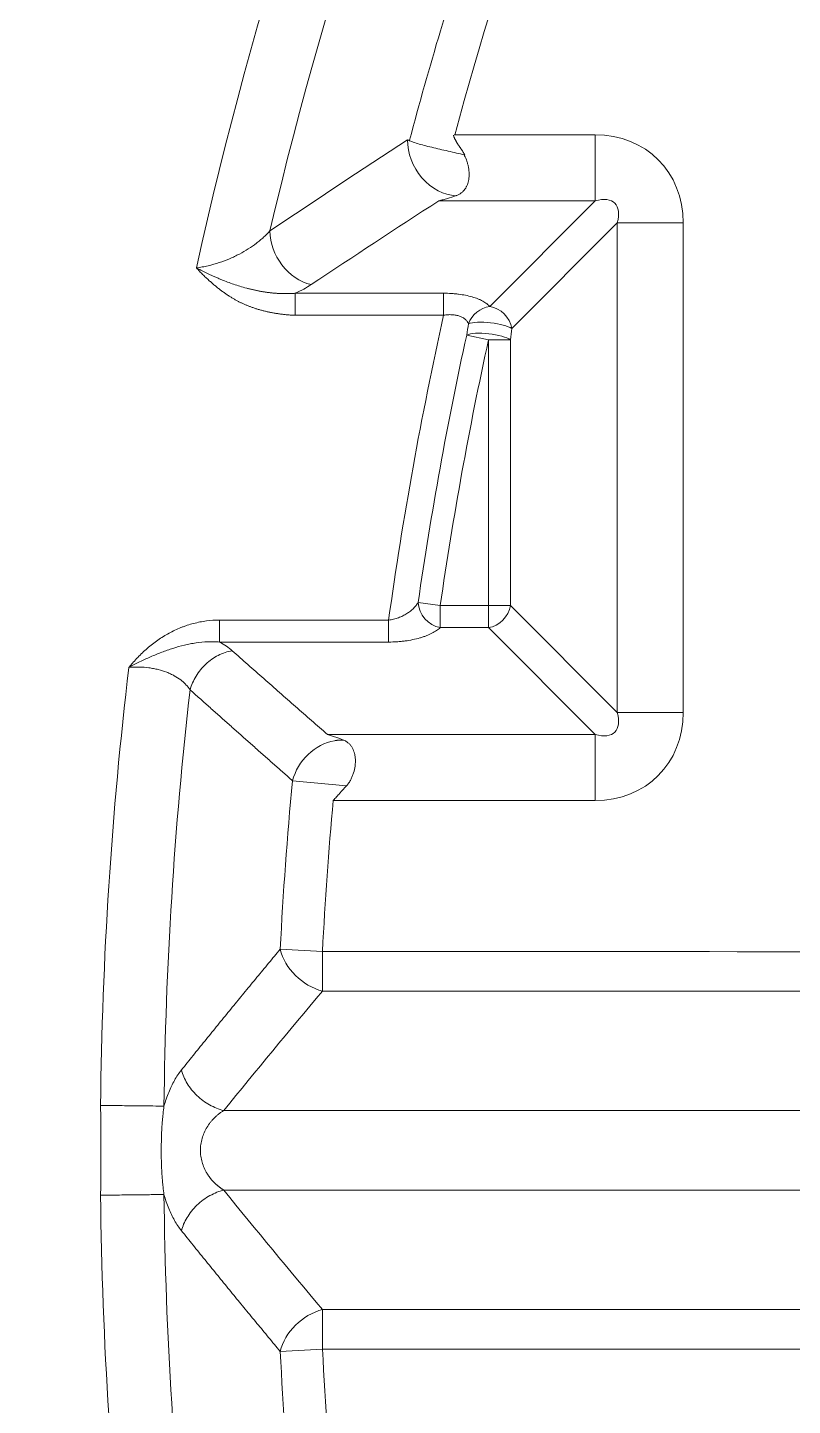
# Model space of a CAD drawing. Header units: millimetres. Extents: x 559 to 1112, y 323 to 643.
# Drawn here: x 631.63 to 647.7, y 481.92 to 510.86 of the extents above; entities that cross this region are included whole.
import ezdxf

# ---------------------------------------------------------------- set-up
doc = ezdxf.new("R2010")
doc.units = ezdxf.units.MM
doc.layers.add('core', color=7, linetype='Continuous', lineweight=20)

msp = doc.modelspace()

# ---------------------------------------------------------------- linework, layer by layer
at = {"layer": 'core', "lineweight": 13}
for p, q in [((643.554, 508.607), (640.587, 508.607)), ((643.554, 508.607), (643.554, 507.22)), ((640.266, 507.22), (643.554, 507.22)), ((641.337, 505.003), (643.554, 507.22)), ((644.017, 506.758), (641.799, 504.541)), ((644.017, 506.758), (645.403, 506.758)), ((644.017, 506.758), (644.017, 496.477)), ((645.403, 496.477), (645.403, 506.758)), ((640.369, 505.28), (637.252, 505.28)), ((640.369, 504.817), (640.369, 505.28)), ((637.252, 504.817), (640.369, 504.817)), ((640.853, 504.402), (641.311, 504.302)), ((641.311, 504.302), (641.311, 498.72)), ((641.311, 504.302), (641.773, 504.302)), ((641.773, 498.72), (641.773, 504.302)), ((640.297, 498.72), (639.834, 498.787)), ((640.297, 498.258), (640.297, 498.72)), ((641.311, 498.72), (640.297, 498.72)), ((641.773, 498.72), (641.311, 498.72)), ((641.311, 498.72), (641.311, 498.258)), ((641.773, 498.72), (644.017, 496.477)), ((635.662, 498.417), (635.662, 497.955)), ((639.213, 498.417), (635.662, 498.417)), ((639.213, 498.417), (639.213, 497.955)), ((640.297, 498.258), (641.311, 498.258)), ((643.554, 496.014), (641.311, 498.258)), ((635.662, 497.955), (639.213, 497.955)), ((645.403, 496.477), (644.017, 496.477)), ((643.554, 496.014), (637.928, 496.014)), ((643.554, 496.014), (643.554, 494.628)), ((637.194, 495.043), (638.328, 494.936)), ((638.048, 494.628), (643.554, 494.628)), ((637.823, 491.459), (636.936, 491.505)), ((637.823, 490.624), (637.823, 491.459)), ((637.823, 490.624), (656.414, 490.624)), ((656.022, 488.117), (635.748, 488.117)), ((635.748, 486.447), (656.022, 486.447)), ((637.823, 483.104), (637.823, 483.939)), ((656.414, 483.939), (637.823, 483.939)), ((636.936, 483.059), (637.823, 483.104)), ((637.823, 483.104), (656.414, 483.104))]:
    msp.add_line(p, q, dxfattribs=at)
for centre, radius, start, end in [((719.145, 493.318), 100.6, 102.90589, 234.03401), ((719.145, 493.318), 100.175, 102.90589, 234.02621), ((719.145, 493.318), 99.403, 102.30628, 234.05643), ((719.145, 493.318), 99.101, 102.30628, 234.08425), ((719.145, 493.318), 99.011, 102.22118, 234.09442), ((719.145, 487.282), 85.99, 123.28369, 167.55592), ((719.145, 487.282), 84.657, 122.80837, 166.81814), ((719.145, 487.282), 81.386, 147.85994, 164.81421), ((719.145, 487.282), 80.704, 167.45056, 172.06909), ((719.145, 487.282), 80.142, 167.66513, 171.74599), ((719.145, 487.282), 79.673, 167.66513, 171.74599), ((719.145, 487.282), 85.99, 173.22687, 179.37181), ((719.145, 487.282), 84.657, 173.44133, 179.37182), ((719.145, 487.282), 82.318, 174.58985, 177.0594), ((719.145, 487.282), 81.429, 174.82399, 177.05939), ((719.145, 487.282), 85.99, 180.62819, 186.77313), ((719.145, 487.282), 84.657, 180.62819, 186.55867), ((719.145, 487.282), 82.318, 182.9406, 185.41014), ((719.145, 487.282), 81.429, 182.94061, 185.41014)]:
    msp.add_arc(centre, radius, start, end, dxfattribs=at)
for centre, major_axis, ratio, start_param, end_param in [((640.469, 508.275), (0.546, -0.845), 0.784027, 3.999272, 5.783435), ((643.213, 506.417), (1.665, 1.665), 0.854588, 5.576034, 6.990337), ((643.213, 506.417), (0.753, 0.753), 0.472398, 5.576034, 6.990337), ((637.584, 506.385), (-0.557, 0.838), 0.789854, 0.871803, 2.442254), ((641.337, 504.541), (0.378, 0.332), 0.868213, 0.920048, 2.137594), ((641.337, 504.541), (0.356, -0.356), 0.854588, 0.863645, 2.277948), ((641.337, 504.541), (-0.5, 0.053), 0.237599, 3.56013, 5.837651), ((641.311, 504.302), (0.5, -0.057), 0.25346, 0.420385, 2.756212), ((640.297, 498.72), (-0.345, 0.366), 0.847191, 0.753838, 2.303945), ((641.311, 498.72), (-0.356, -0.356), 0.854588, 0.863645, 2.277948), ((643.213, 496.818), (1.665, -1.665), 0.854588, 5.576034, 6.990337), ((643.213, 496.818), (-0.753, 0.753), 0.472398, 2.434441, 3.848744), ((638.079, 494.959), (-0.661, -0.759), 0.836814, 3.946826, 5.252844), ((637.823, 491.459), (-0.769, 0.649), 0.75106, 0.790966, 2.135617), ((938.831, 411.657), (-332.665, -0.028), 0.557663, 5.84334, 5.858225), ((941.225, 563.52), (335.302, -0.031), 0.55766, 3.566617, 3.581385), ((637.823, 483.104), (0.769, 0.649), 0.75108, 1.006069, 2.350684)]:
    msp.add_ellipse(centre, major_axis=major_axis, ratio=ratio, start_param=start_param, end_param=end_param, dxfattribs=at)
for points in [[(688.407, 563.599), (686.933, 563.005), (684.019, 561.732), (679.766, 559.573), (675.646, 557.171), (671.671, 554.535), (667.856, 551.672), (664.213, 548.594), (660.754, 545.31), (657.492, 541.83), (654.436, 538.168), (651.598, 534.335), (648.986, 530.344), (646.61, 526.209), (644.477, 521.943), (642.595, 517.56), (640.97, 513.076), (640.062, 510.029), (639.652, 508.493)], [(636.719, 506.587), (637.673, 507.228), (638.636, 507.868), (639.61, 508.504)], [(640.266, 507.22), (639.364, 506.636), (638.469, 506.049), (637.584, 505.46)], [(640.853, 504.402), (640.866, 504.481), (640.879, 504.561), (640.891, 504.64)], [(641.773, 504.302), (641.782, 504.381), (641.791, 504.461), (641.799, 504.541)], [(656.414, 491.447), (650.217, 491.451), (644.02, 491.455), (637.823, 491.459)], [(634.493, 486.354), (634.523, 486.249), (634.59, 486.054), (634.71, 485.806), (634.807, 485.66), (634.86, 485.594)]]:
    msp.add_open_spline(points, degree=3, dxfattribs=at)
for points, degree, knots in [([(640.81, 508.184), (640.755, 508.198), (640.698, 508.211), (640.582, 508.238), (640.523, 508.251), (640.405, 508.277), (640.346, 508.291), (640.23, 508.317), (640.173, 508.331), (640.063, 508.357), (640.01, 508.371), (639.911, 508.397), (639.864, 508.41), (639.778, 508.437), (639.739, 508.45), (639.669, 508.476), (639.639, 508.489), (639.613, 508.502)], 3, [0, 0, 0, 0, 0.125, 0.125, 0.25, 0.25, 0.375, 0.375, 0.5, 0.5, 0.625, 0.625, 0.75, 0.75, 0.875, 0.875, 1, 1, 1, 1]), ([(640.814, 508.183), (640.811, 508.189), (640.804, 508.2), (640.794, 508.217), (640.784, 508.234), (640.774, 508.251), (640.764, 508.268), (640.753, 508.284), (640.743, 508.3), (640.732, 508.316), (640.721, 508.332), (640.71, 508.348), (640.7, 508.364), (640.689, 508.379), (640.678, 508.393), (640.669, 508.406), (640.661, 508.418), (640.653, 508.431), (640.645, 508.444), (640.637, 508.457), (640.63, 508.471), (640.622, 508.486), (640.615, 508.5), (640.607, 508.516), (640.6, 508.532), (640.593, 508.548), (640.586, 508.565), (640.579, 508.582), (640.575, 508.594), (640.573, 508.6)], 3, [0, 0, 0, 0, 0.041876, 0.083491, 0.124849, 0.16595, 0.206797, 0.24739, 0.287733, 0.327827, 0.367674, 0.407276, 0.446635, 0.485753, 0.524633, 0.554049, 0.5841, 0.614805, 0.64618, 0.678242, 0.711008, 0.74449, 0.778704, 0.813661, 0.849374, 0.885854, 0.923112, 0.961157, 1, 1, 1, 1]), ([(640.633, 507.329), (640.654, 507.337), (640.673, 507.345), (640.709, 507.364), (640.725, 507.375), (640.748, 507.392), (640.755, 507.398), (640.769, 507.411), (640.776, 507.417), (640.795, 507.437), (640.807, 507.451), (640.828, 507.48), (640.837, 507.495), (640.85, 507.519), (640.854, 507.528), (640.861, 507.544), (640.865, 507.553), (640.881, 507.596), (640.89, 507.632), (640.899, 507.69), (640.902, 507.709), (640.904, 507.75), (640.905, 507.77), (640.904, 507.832), (640.899, 507.875), (640.888, 507.94), (640.883, 507.962), (640.872, 508.006), (640.866, 508.028), (640.844, 508.094), (640.825, 508.137), (640.802, 508.179)], 3, [0, 0, 0, 0, 0.0625, 0.0625, 0.125, 0.125, 0.15625, 0.15625, 0.1875, 0.1875, 0.25, 0.25, 0.3125, 0.3125, 0.34375, 0.34375, 0.375, 0.375, 0.5, 0.5, 0.5625, 0.5625, 0.625, 0.625, 0.75, 0.75, 0.8125, 0.8125, 0.875, 0.875, 1, 1, 1, 1]), ([(640.266, 507.22), (640.297, 507.228), (640.327, 507.236), (640.388, 507.253), (640.418, 507.261), (640.509, 507.288), (640.57, 507.308), (640.63, 507.329)], 3, [0, 0, 0, 0, 0.25, 0.25, 0.5, 0.5, 1, 1, 1, 1]), ([(635.176, 505.811), (635.217, 505.817), (635.258, 505.824), (635.319, 505.835), (635.339, 505.839), (635.379, 505.847), (635.399, 505.852), (635.499, 505.876), (635.577, 505.898), (635.727, 505.947), (635.8, 505.975), (635.907, 506.021), (635.942, 506.036), (636.01, 506.069), (636.044, 506.086), (636.143, 506.138), (636.205, 506.174), (636.324, 506.249), (636.38, 506.288), (636.461, 506.349), (636.487, 506.37), (636.537, 506.412), (636.562, 506.433), (636.633, 506.498), (636.678, 506.542), (636.719, 506.587)], 3, [0, 0, 0, 0, 0.0625, 0.0625, 0.09375, 0.09375, 0.125, 0.125, 0.25, 0.25, 0.375, 0.375, 0.4375, 0.4375, 0.5, 0.5, 0.625, 0.625, 0.75, 0.75, 0.8125, 0.8125, 0.875, 0.875, 1, 1, 1, 1]), ([(635.176, 505.811), (635.191, 505.803), (635.222, 505.787), (635.271, 505.762), (635.322, 505.736), (635.377, 505.709), (635.436, 505.681), (635.498, 505.652), (635.564, 505.623), (635.634, 505.592), (635.723, 505.556), (635.83, 505.514), (635.957, 505.468), (636.091, 505.425), (636.194, 505.395), (636.262, 505.378), (636.293, 505.37), (636.325, 505.362), (636.356, 505.355), (636.387, 505.348), (636.418, 505.341), (636.449, 505.334), (636.48, 505.328), (636.511, 505.322), (636.542, 505.317), (636.572, 505.312), (636.603, 505.307), (636.633, 505.302), (636.663, 505.298), (636.693, 505.294), (636.723, 505.291), (636.753, 505.287), (636.782, 505.284), (636.812, 505.282), (636.841, 505.279), (636.87, 505.277), (636.899, 505.275), (636.927, 505.274), (636.956, 505.273), (636.984, 505.272), (637.012, 505.272), (637.04, 505.271), (637.067, 505.271), (637.094, 505.272), (637.121, 505.272), (637.148, 505.273), (637.175, 505.274), (637.201, 505.276), (637.227, 505.278), (637.244, 505.279), (637.252, 505.28)], 3, [0, 0, 0, 0, 0.023323, 0.048111, 0.074441, 0.102401, 0.132078, 0.163408, 0.196441, 0.231288, 0.268074, 0.327459, 0.389451, 0.454337, 0.522071, 0.537113, 0.552113, 0.567053, 0.581922, 0.596718, 0.61144, 0.626089, 0.640663, 0.65516, 0.669581, 0.683923, 0.698185, 0.712366, 0.726464, 0.740477, 0.754405, 0.768244, 0.781994, 0.795653, 0.809217, 0.822687, 0.836058, 0.84933, 0.862501, 0.875567, 0.888527, 0.901378, 0.914119, 0.926746, 0.939258, 0.951652, 0.963926, 0.976076, 0.988102, 1, 1, 1, 1]), ([(637.252, 504.817), (636.934, 504.83), (636.645, 504.896), (636.362, 504.961), (635.881, 505.191), (635.644, 505.376), (635.403, 505.563), (635.176, 505.811)], 2, [0, 0, 0, 0.250004, 0.250004, 0.500008, 0.750012, 0.750012, 1, 1, 1]), ([(637.252, 505.28), (637.314, 505.308), (637.373, 505.337), (637.484, 505.397), (637.535, 505.428), (637.584, 505.46)], 3, [0, 0, 0, 0, 0.5, 0.5, 1, 1, 1, 1]), ([(637.252, 504.817), (637.252, 504.84), (637.252, 504.864), (637.252, 504.911), (637.252, 504.935), (637.252, 504.982), (637.252, 505.006), (637.252, 505.051), (637.252, 505.073), (637.252, 505.115), (637.252, 505.135), (637.252, 505.172), (637.252, 505.189), (637.252, 505.221), (637.252, 505.235), (637.252, 505.26), (637.252, 505.27), (637.252, 505.28)], 3, [0, 0, 0, 0, 0.125, 0.125, 0.25, 0.25, 0.375, 0.375, 0.5, 0.5, 0.625, 0.625, 0.75, 0.75, 0.875, 0.875, 1, 1, 1, 1]), ([(641.337, 505.003), (641.329, 505.013), (641.319, 505.023), (641.298, 505.042), (641.287, 505.052), (641.25, 505.079), (641.223, 505.097), (641.176, 505.123), (641.16, 505.131), (641.126, 505.147), (641.107, 505.155), (641.051, 505.177), (641.011, 505.191), (640.924, 505.216), (640.833, 505.238), (640.735, 505.254), (640.671, 505.262), (640.659, 505.263), (640.633, 505.266), (640.594, 505.27), (640.555, 505.273), (640.476, 505.278), (640.423, 505.28), (640.369, 505.28)], 3, [0, 0, 0, 0, 0.0625, 0.0625, 0.125, 0.125, 0.25, 0.25, 0.3125, 0.3125, 0.375, 0.375, 0.5, 0.5, 0.625, 0.75, 0.75, 0.78125, 0.78125, 0.8125, 0.875, 0.875, 1, 1, 1, 1]), ([(640.891, 504.64), (640.884, 504.657), (640.875, 504.673), (640.852, 504.704), (640.839, 504.718), (640.807, 504.746), (640.789, 504.759), (640.75, 504.781), (640.728, 504.791), (640.692, 504.804), (640.68, 504.808), (640.655, 504.814), (640.629, 504.82), (640.602, 504.824), (640.574, 504.827), (640.56, 504.828), (640.531, 504.83), (640.516, 504.83), (640.487, 504.83), (640.472, 504.829), (640.428, 504.826), (640.399, 504.822), (640.369, 504.817)], 3, [0, 0, 0, 0, 0.125, 0.125, 0.25, 0.25, 0.375, 0.375, 0.5, 0.5, 0.5625, 0.5625, 0.625, 0.6875, 0.6875, 0.75, 0.75, 0.8125, 0.8125, 0.875, 0.875, 1, 1, 1, 1]), ([(639.213, 498.417), (639.249, 498.421), (639.284, 498.428), (639.336, 498.44), (639.353, 498.445), (639.386, 498.455), (639.403, 498.46), (639.451, 498.478), (639.482, 498.491), (639.526, 498.513), (639.54, 498.52), (639.568, 498.536), (639.582, 498.544), (639.621, 498.57), (639.646, 498.587), (639.681, 498.615), (639.692, 498.624), (639.714, 498.643), (639.724, 498.653), (639.754, 498.683), (639.772, 498.703), (639.805, 498.744), (639.82, 498.766), (639.834, 498.787)], 3, [0, 0, 0, 0, 0.125, 0.125, 0.1875, 0.1875, 0.25, 0.25, 0.375, 0.375, 0.4375, 0.4375, 0.5, 0.5, 0.625, 0.625, 0.6875, 0.6875, 0.75, 0.75, 0.875, 0.875, 1, 1, 1, 1]), ([(633.756, 497.423), (633.763, 497.432), (633.771, 497.441), (633.786, 497.459), (633.808, 497.486), (633.862, 497.547), (633.91, 497.598), (634.006, 497.699), (634.073, 497.763), (634.179, 497.854), (634.215, 497.884), (634.288, 497.941), (634.326, 497.969), (634.44, 498.048), (634.518, 498.097), (634.68, 498.185), (634.764, 498.224), (634.872, 498.268), (634.894, 498.276), (634.938, 498.292), (635.004, 498.315), (635.07, 498.334), (635.204, 498.369), (635.294, 498.387), (635.476, 498.411), (635.569, 498.417), (635.662, 498.417)], 3, [0, 0, 0, 0, 0.015625, 0.015625, 0.03125, 0.0625, 0.125, 0.125, 0.25, 0.25, 0.3125, 0.3125, 0.375, 0.375, 0.5, 0.5, 0.625, 0.625, 0.65625, 0.65625, 0.6875, 0.75, 0.75, 0.875, 0.875, 1, 1, 1, 1]), ([(639.213, 497.955), (639.272, 497.955), (639.331, 497.957), (639.417, 497.963), (639.446, 497.965), (639.488, 497.97), (639.502, 497.971), (639.531, 497.974), (639.545, 497.976), (639.614, 497.986), (639.668, 497.995), (639.771, 498.016), (639.821, 498.028), (639.892, 498.049), (639.915, 498.056), (639.96, 498.071), (640.004, 498.086), (640.044, 498.103), (640.083, 498.12), (640.102, 498.129), (640.157, 498.157), (640.189, 498.176), (640.248, 498.216), (640.274, 498.236), (640.297, 498.258)], 3, [0, 0, 0, 0, 0.125, 0.125, 0.1875, 0.1875, 0.21875, 0.21875, 0.25, 0.25, 0.375, 0.375, 0.5, 0.5, 0.5625, 0.5625, 0.625, 0.6875, 0.6875, 0.75, 0.75, 0.875, 0.875, 1, 1, 1, 1]), ([(633.756, 497.423), (633.765, 497.428), (633.774, 497.433), (633.793, 497.443), (633.803, 497.448), (633.831, 497.463), (633.85, 497.473), (633.906, 497.502), (633.944, 497.521), (634.058, 497.576), (634.135, 497.612), (634.25, 497.662), (634.289, 497.679), (634.366, 497.71), (634.405, 497.726), (634.523, 497.77), (634.601, 497.798), (634.76, 497.848), (634.84, 497.871), (634.961, 497.899), (635.002, 497.908), (635.084, 497.924), (635.125, 497.931), (635.248, 497.949), (635.33, 497.957), (635.454, 497.962), (635.496, 497.962), (635.579, 497.961), (635.62, 497.959), (635.662, 497.955)], 3, [0, 0, 0, 0, 0.015625, 0.015625, 0.03125, 0.03125, 0.0625, 0.0625, 0.125, 0.125, 0.25, 0.25, 0.3125, 0.3125, 0.375, 0.375, 0.5, 0.5, 0.625, 0.625, 0.6875, 0.6875, 0.75, 0.75, 0.875, 0.875, 0.9375, 0.9375, 1, 1, 1, 1]), ([(635.042, 496.951), (635.056, 497.002), (635.073, 497.051), (635.116, 497.148), (635.14, 497.196), (635.196, 497.287), (635.228, 497.332), (635.296, 497.415), (635.333, 497.455), (635.412, 497.528), (635.454, 497.562), (635.541, 497.624), (635.587, 497.651), (635.68, 497.699), (635.729, 497.72), (635.826, 497.753), (635.875, 497.766), (635.925, 497.774)], 3, [0, 0, 0, 0, 0.125, 0.125, 0.25, 0.25, 0.375, 0.375, 0.5, 0.5, 0.625, 0.625, 0.75, 0.75, 0.875, 0.875, 1, 1, 1, 1]), ([(635.925, 497.774), (635.889, 497.806), (635.849, 497.837), (635.762, 497.897), (635.714, 497.927), (635.662, 497.955)], 3, [0, 0, 0, 0, 0.5, 0.5, 1, 1, 1, 1]), ([(635.925, 497.774), (636.146, 497.578), (636.589, 497.187), (637.257, 496.601), (637.704, 496.21), (637.928, 496.014)], 3, [0, 0, 0, 0, 0.333331, 0.666666, 1, 1, 1, 1]), ([(635.042, 496.951), (635.017, 496.989), (634.989, 497.025), (634.947, 497.068), (634.939, 497.077), (634.921, 497.094), (634.894, 497.12), (634.865, 497.144), (634.803, 497.191), (634.758, 497.22), (634.697, 497.254), (634.685, 497.261), (634.659, 497.274), (634.646, 497.28), (634.606, 497.299), (634.578, 497.311), (634.494, 497.343), (634.434, 497.362), (634.341, 497.385), (634.309, 497.392), (634.243, 497.404), (634.209, 497.41), (634.108, 497.423), (634.039, 497.428), (633.934, 497.43), (633.898, 497.43), (633.827, 497.428), (633.792, 497.426), (633.756, 497.423)], 3, [0, 0, 0, 0, 0.125, 0.125, 0.15625, 0.15625, 0.1875, 0.25, 0.25, 0.375, 0.375, 0.40625, 0.40625, 0.4375, 0.4375, 0.5, 0.5, 0.625, 0.625, 0.6875, 0.6875, 0.75, 0.75, 0.875, 0.875, 0.9375, 0.9375, 1, 1, 1, 1]), ([(637.194, 495.043), (637.13, 495.1), (637, 495.214), (636.805, 495.386), (636.611, 495.558), (636.416, 495.73), (636.22, 495.903), (636.025, 496.077), (635.829, 496.251), (635.632, 496.425), (635.436, 496.6), (635.239, 496.776), (635.108, 496.893), (635.042, 496.951)], 3, [0, 0, 0, 0, 0.089703, 0.179648, 0.269833, 0.36026, 0.450927, 0.541836, 0.632987, 0.724378, 0.816011, 0.907885, 1, 1, 1, 1]), ([(638.271, 495.894), (638.214, 495.918), (638.157, 495.939), (638.072, 495.969), (638.043, 495.979), (637.986, 495.997), (637.957, 496.006), (637.929, 496.014)], 3, [0, 0, 0, 0, 0.5, 0.5, 0.75, 0.75, 1, 1, 1, 1]), ([(638.271, 495.894), (638.268, 495.895), (638.261, 495.896), (638.251, 495.897), (638.241, 495.897), (638.232, 495.898), (638.222, 495.898), (638.213, 495.898), (638.205, 495.898), (638.196, 495.898), (638.186, 495.898), (638.175, 495.897), (638.162, 495.895), (638.148, 495.894), (638.133, 495.892), (638.116, 495.889), (638.098, 495.887), (638.085, 495.885), (638.079, 495.884)], 3, [0, 0, 0, 0, 0.051114, 0.100684, 0.148911, 0.196008, 0.2422, 0.287721, 0.33281, 0.377712, 0.42267, 0.486957, 0.556742, 0.632367, 0.714168, 0.80248, 0.897642, 1, 1, 1, 1]), ([(638.328, 494.936), (638.346, 494.956), (638.363, 494.977), (638.392, 495.02), (638.406, 495.043), (638.43, 495.089), (638.441, 495.112), (638.455, 495.148), (638.46, 495.16), (638.468, 495.184), (638.472, 495.196), (638.491, 495.256), (638.501, 495.304), (638.509, 495.363), (638.51, 495.375), (638.512, 495.398), (638.515, 495.433), (638.515, 495.489), (638.511, 495.533), (638.507, 495.565), (638.505, 495.575), (638.501, 495.596), (638.499, 495.606), (638.486, 495.656), (638.472, 495.694), (638.444, 495.745), (638.433, 495.762), (638.415, 495.785), (638.409, 495.793), (638.395, 495.808), (638.388, 495.815), (638.366, 495.836), (638.35, 495.849), (638.315, 495.873), (638.295, 495.884), (638.274, 495.893)], 3, [0, 0, 0, 0, 0.0625, 0.0625, 0.125, 0.125, 0.1875, 0.1875, 0.21875, 0.21875, 0.25, 0.25, 0.375, 0.375, 0.40625, 0.40625, 0.4375, 0.5, 0.5625, 0.5625, 0.59375, 0.59375, 0.625, 0.625, 0.75, 0.75, 0.8125, 0.8125, 0.84375, 0.84375, 0.875, 0.875, 0.9375, 0.9375, 1, 1, 1, 1]), ([(638.048, 494.628), (638.06, 494.641), (638.071, 494.654), (638.095, 494.68), (638.13, 494.718), (638.165, 494.757), (638.235, 494.834), (638.282, 494.885), (638.328, 494.936)], 3, [0, 0, 0, 0, 0.125, 0.125, 0.25, 0.5, 0.5, 1, 1, 1, 1]), ([(634.86, 488.97), (634.901, 489.02), (634.982, 489.121), (635.104, 489.272), (635.226, 489.423), (635.348, 489.574), (635.47, 489.724), (635.592, 489.874), (635.714, 490.024), (635.836, 490.173), (635.958, 490.322), (636.08, 490.471), (636.202, 490.62), (636.324, 490.768), (636.447, 490.916), (636.569, 491.064), (636.691, 491.211), (636.813, 491.358), (636.895, 491.456), (636.936, 491.505)], 3, [0, 0, 0, 0, 0.059576, 0.119058, 0.178445, 0.237739, 0.296938, 0.356043, 0.415054, 0.473972, 0.532795, 0.591524, 0.650159, 0.708701, 0.767148, 0.825502, 0.883762, 0.941928, 1, 1, 1, 1]), ([(634.86, 488.97), (634.807, 488.903), (634.709, 488.756), (634.588, 488.506), (634.522, 488.313), (634.493, 488.21)], 3, [0, 0, 0, 0, 0.333323, 0.666662, 1, 1, 1, 1]), ([(634.86, 488.97), (634.873, 488.922), (634.889, 488.874), (634.93, 488.78), (634.954, 488.733), (635.009, 488.642), (635.04, 488.598), (635.109, 488.513), (635.146, 488.473), (635.226, 488.396), (635.268, 488.36), (635.357, 488.294), (635.403, 488.264), (635.499, 488.21), (635.548, 488.186), (635.647, 488.146), (635.698, 488.13), (635.748, 488.117)], 3, [0, 0, 0, 0, 0.125, 0.125, 0.25, 0.25, 0.375, 0.375, 0.5, 0.5, 0.625, 0.625, 0.75, 0.75, 0.875, 0.875, 1, 1, 1, 1]), ([(633.161, 488.225), (633.297, 488.223), (633.433, 488.222), (633.695, 488.219), (633.821, 488.217), (634.055, 488.215), (634.162, 488.214), (634.349, 488.212), (634.429, 488.211), (634.493, 488.21)], 3, [0, 0, 0, 0, 0.25, 0.25, 0.5, 0.5, 0.75, 0.75, 1, 1, 1, 1]), ([(633.161, 488.225), (633.161, 488.198), (633.162, 488.144), (633.163, 488.065), (633.164, 487.987), (633.165, 487.911), (633.165, 487.836), (633.166, 487.762), (633.166, 487.69), (633.166, 487.619), (633.167, 487.549), (633.167, 487.48), (633.168, 487.412), (633.168, 487.346), (633.169, 487.26), (633.168, 487.154), (633.168, 487.027), (633.167, 486.897), (633.166, 486.763), (633.165, 486.625), (633.163, 486.484), (633.162, 486.388), (633.161, 486.339)], 3, [0, 0, 0, 0, 0.042847, 0.084853, 0.126074, 0.166554, 0.206329, 0.245423, 0.283853, 0.321625, 0.358743, 0.395205, 0.431043, 0.466304, 0.501027, 0.567197, 0.634604, 0.703549, 0.77444, 0.847481, 0.922657, 1, 1, 1, 1]), ([(634.493, 486.354), (634.492, 486.364), (634.489, 486.385), (634.485, 486.416), (634.481, 486.447), (634.477, 486.477), (634.474, 486.507), (634.471, 486.537), (634.468, 486.567), (634.465, 486.596), (634.462, 486.625), (634.46, 486.654), (634.457, 486.682), (634.455, 486.71), (634.453, 486.738), (634.451, 486.765), (634.45, 486.791), (634.448, 486.818), (634.447, 486.843), (634.445, 486.869), (634.444, 486.894), (634.443, 486.918), (634.442, 486.942), (634.441, 486.965), (634.44, 486.988), (634.44, 487.011), (634.439, 487.032), (634.438, 487.053), (634.438, 487.074), (634.437, 487.094), (634.437, 487.113), (634.437, 487.132), (634.437, 487.15), (634.436, 487.167), (634.436, 487.184), (634.436, 487.201), (634.436, 487.216), (634.436, 487.231), (634.436, 487.245), (634.436, 487.259), (634.436, 487.272), (634.436, 487.312), (634.436, 487.378), (634.438, 487.474), (634.44, 487.571), (634.444, 487.67), (634.449, 487.767), (634.456, 487.859), (634.462, 487.941), (634.469, 488.011), (634.476, 488.071), (634.481, 488.12), (634.486, 488.158), (634.49, 488.187), (634.492, 488.204), (634.493, 488.21)], 3, [0, 0, 0, 0, 0.017223, 0.034287, 0.051183, 0.067904, 0.084443, 0.100792, 0.116944, 0.132893, 0.148633, 0.164158, 0.179462, 0.194539, 0.209385, 0.223995, 0.238362, 0.252483, 0.266351, 0.279958, 0.293295, 0.306354, 0.319129, 0.331611, 0.343796, 0.355676, 0.367249, 0.378507, 0.389449, 0.400069, 0.410365, 0.420333, 0.429971, 0.439277, 0.448249, 0.456884, 0.465182, 0.473141, 0.48076, 0.488039, 0.494977, 0.501572, 0.550924, 0.601668, 0.653568, 0.706418, 0.760085, 0.810557, 0.854798, 0.893007, 0.925379, 0.952102, 0.97335, 0.989275, 1, 1, 1, 1]), ([(635.748, 488.117), (635.739, 488.111), (635.721, 488.1), (635.695, 488.082), (635.67, 488.064), (635.645, 488.045), (635.621, 488.026), (635.598, 488.006), (635.576, 487.986), (635.555, 487.965), (635.534, 487.945), (635.514, 487.924), (635.495, 487.902), (635.477, 487.88), (635.46, 487.859), (635.443, 487.837), (635.427, 487.814), (635.412, 487.792), (635.38, 487.741), (635.336, 487.656), (635.291, 487.534), (635.264, 487.408), (635.255, 487.282), (635.264, 487.155), (635.291, 487.03), (635.336, 486.907), (635.378, 486.827), (635.405, 486.783), (635.412, 486.773), (635.419, 486.762), (635.426, 486.751), (635.434, 486.74), (635.442, 486.729), (635.45, 486.719), (635.458, 486.708), (635.466, 486.697), (635.474, 486.687), (635.483, 486.676), (635.492, 486.665), (635.501, 486.655), (635.51, 486.645), (635.52, 486.634), (635.529, 486.624), (635.539, 486.614), (635.549, 486.604), (635.559, 486.594), (635.57, 486.584), (635.58, 486.574), (635.591, 486.564), (635.602, 486.554), (635.613, 486.545), (635.625, 486.535), (635.636, 486.526), (635.648, 486.517), (635.66, 486.508), (635.672, 486.498), (635.684, 486.49), (635.697, 486.481), (635.709, 486.472), (635.722, 486.463), (635.735, 486.455), (635.744, 486.45), (635.748, 486.447)], 3, [0, 0, 0, 0, 0.018003, 0.035679, 0.05303, 0.07006, 0.086769, 0.103161, 0.119238, 0.135003, 0.150458, 0.165606, 0.180452, 0.194998, 0.209247, 0.223204, 0.236873, 0.250259, 0.263365, 0.326994, 0.38706, 0.444406, 0.499998, 0.555591, 0.612933, 0.67299, 0.736603, 0.742937, 0.749336, 0.7558, 0.762331, 0.768928, 0.775593, 0.782326, 0.789127, 0.795997, 0.802936, 0.809945, 0.817023, 0.824173, 0.831393, 0.838684, 0.846047, 0.853483, 0.86099, 0.868571, 0.876224, 0.883951, 0.891751, 0.899626, 0.907575, 0.915599, 0.923697, 0.931871, 0.940121, 0.948446, 0.956847, 0.965324, 0.973878, 0.982508, 0.991215, 1, 1, 1, 1]), ([(634.86, 485.594), (634.872, 485.638), (634.887, 485.684), (634.926, 485.776), (634.95, 485.822), (635.005, 485.914), (635.036, 485.96), (635.106, 486.047), (635.145, 486.09), (635.227, 486.169), (635.271, 486.206), (635.363, 486.274), (635.411, 486.304), (635.507, 486.358), (635.556, 486.381), (635.653, 486.42), (635.701, 486.435), (635.748, 486.447)], 3, [0, 0, 0, 0, 0.125, 0.125, 0.25, 0.25, 0.375, 0.375, 0.5, 0.5, 0.625, 0.625, 0.75, 0.75, 0.875, 0.875, 1, 1, 1, 1]), ([(633.161, 486.339), (633.226, 486.34), (633.292, 486.341), (633.424, 486.342), (633.491, 486.343), (633.623, 486.344), (633.688, 486.345), (633.816, 486.346), (633.878, 486.347), (633.998, 486.348), (634.055, 486.349), (634.163, 486.35), (634.214, 486.351), (634.308, 486.352), (634.351, 486.352), (634.428, 486.353), (634.463, 486.353), (634.493, 486.354)], 3, [0, 0, 0, 0, 0.125, 0.125, 0.25, 0.25, 0.375, 0.375, 0.5, 0.5, 0.625, 0.625, 0.75, 0.75, 0.875, 0.875, 1, 1, 1, 1]), ([(636.936, 483.059), (636.895, 483.108), (636.813, 483.206), (636.691, 483.353), (636.569, 483.5), (636.447, 483.648), (636.324, 483.796), (636.202, 483.944), (636.08, 484.093), (635.958, 484.241), (635.836, 484.39), (635.714, 484.54), (635.592, 484.69), (635.47, 484.84), (635.348, 484.99), (635.226, 485.141), (635.104, 485.291), (634.982, 485.443), (634.901, 485.544), (634.86, 485.594)], 3, [0, 0, 0, 0, 0.058072, 0.116238, 0.174498, 0.232851, 0.291299, 0.34984, 0.408475, 0.467204, 0.526027, 0.584944, 0.643956, 0.703061, 0.76226, 0.821554, 0.880942, 0.940424, 1, 1, 1, 1])]:
    msp.add_open_spline(points, degree=degree, knots=knots, dxfattribs=at)

doc.saveas('drawing.dxf')
